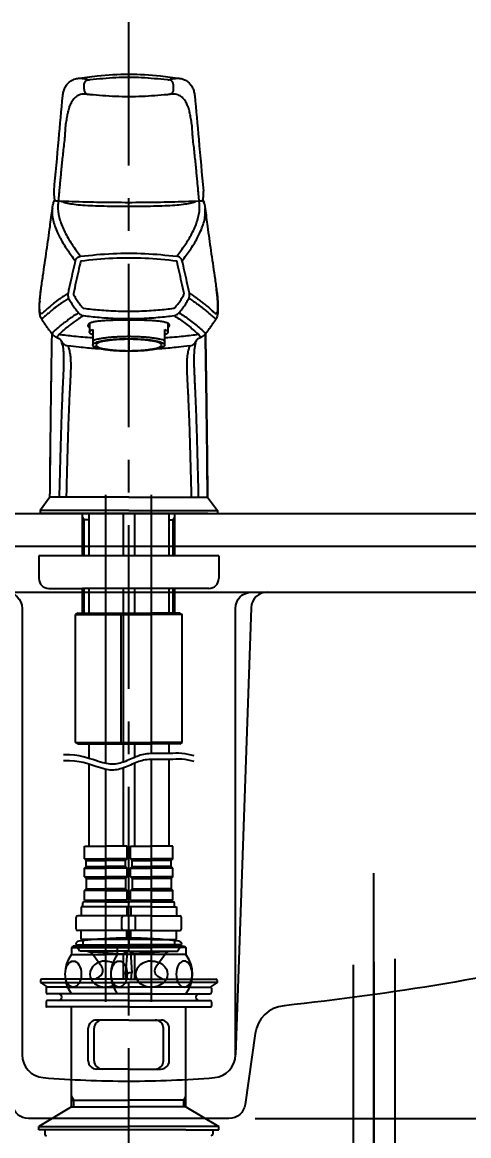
# Model space of a CAD drawing. Extents: x 0 to 3100, y 0 to 2100.
# Drawn here: x 418.7 to 555.3, y 689 to 1029.6 of the extents above; entities that cross this region are included whole.
import ezdxf

# ---------------------------------------------------------------- set-up
doc = ezdxf.new("R2010")
doc.units = 0
doc.header["$LTSCALE"] = 20
doc.header["$MEASUREMENT"] = 0
doc.linetypes.add('CENTER', pattern=[2, 1.25, -0.25, 0.25, -0.25])
doc.layers.get('0').update_dxf_attribs({"linetype": 'CONTINUOUS'})
doc.layers.get('DEFPOINTS').update_dxf_attribs({"linetype": 'CONTINUOUS'})
for name, color, linetype in [('1', 1, 'CONTINUOUS'), ('3', 3, 'CONTINUOUS'), ('5', 5, 'CONTINUOUS'), ('6', 6, 'CONTINUOUS'), ('7', 7, 'CONTINUOUS'), ('CENTER', 2, 'CENTER')]:
    doc.layers.add(name, color=color, linetype=linetype)
doc.styles.get("Standard").update_dxf_attribs({"font": 'NanumGothic.ttf'})
doc.dimstyles.get("Standard").update_dxf_attribs({"dimtxt": 2.7, "dimasz": 2, "dimexe": 2, "dimexo": 1, "dimgap": 2, "dimtad": 1, "dimdec": 0, "dimlfac": 10, "dimrnd": 1, "dimzin": 0, "dimdsep": 46, "dimtxsty": 'Standard', "dimcen": 0, "dimclrd": 7, "dimclrt": 2, "dimadec": 0, "dimazin": 0, "dimtfac": 1, "dimtdec": 0, "dimtofl": 0, "dimtmove": 0, "dimatfit": 3, "dimfxl": 1, "dimtolj": 1, "dimtzin": 0, "dimarcsym": 0})

# ---------------------------------------------------------------- blocks, each defined once
blk = doc.blocks.new('*D5')
at = {"color": 3, "lineweight": -2, "transparency": 16777216}
for p, q in [((904.05, 869.27), (946.05, 869.27)), ((936.05, 849.27), (936.05, 569.27)), ((484.06, 549.27), (946.05, 549.27))]:
    blk.add_line(p, q, dxfattribs=at)
at = {"color": 3, "transparency": 16777216}
for points in [[(932.72, 849.27), (939.38, 849.27), (936.05, 869.27)], [(932.72, 569.27), (939.38, 569.27), (936.05, 549.27)]]:
    blk.add_solid(points, dxfattribs=at)
at = {"layer": 'DEFPOINTS', "color": 0, "transparency": 16777216}
for p in [(896.05, 869.27), (476.06, 549.27), (936.05, 549.27)]:
    blk.add_point(p, dxfattribs=at)
at = {"color": 2, "transparency": 16777216, "insert": (913.55, 709.27), "char_height": 25, "attachment_point": 5, "rotation": 90}
blk.add_mtext('\\A1;320', dxfattribs=at)
blk = doc.blocks.new('*D3')
at = {"color": 3, "lineweight": -2, "transparency": 16777216}
for p, q in [((788.5, 869.27), (826.29, 869.27)), ((816.29, 849.27), (816.29, 714.27)), ((489.94, 694.27), (826.29, 694.27))]:
    blk.add_line(p, q, dxfattribs=at)
at = {"color": 3, "transparency": 16777216}
for points in [[(812.95, 849.27), (819.62, 849.27), (816.29, 869.27)], [(812.95, 714.27), (819.62, 714.27), (816.29, 694.27)]]:
    blk.add_solid(points, dxfattribs=at)
at = {"layer": 'DEFPOINTS', "color": 0, "transparency": 16777216}
for p in [(780.5, 869.27), (481.94, 694.27), (816.29, 694.27)]:
    blk.add_point(p, dxfattribs=at)
at = {"color": 2, "transparency": 16777216, "insert": (793.79, 781.77), "char_height": 25, "attachment_point": 5, "rotation": 90}
blk.add_mtext('\\A1;175', dxfattribs=at)

msp = doc.modelspace()

# ---------------------------------------------------------------- linework, layer by layer
for points in [[(202.7851, 869.26864), (451.2851, 869.26864), (699.7851, 869.26864, -0.455000274), (701.7663, 866.99506), (700.6427, 857.85827, -0.374570188), (697.6709, 855.26864), (685.4372, 855.26864, 0.369233792), (680.4979, 851.04535, -0.01671426), (675.25259, 824.50846, -0.287996822), (596.59695, 745.20556, -0.031022725), (498.79374, 728.75378, 0.344291248), (489.93573, 720.2024), (486.89083, 698.57167, -0.37382131), (481.93964, 694.26864), (471.7851, 694.26864), (451.2851, 694.26864), (430.7851, 694.26864), (420.63056, 694.26864, -0.37382131), (415.67937, 698.57167)], [(413.66387, 855.26864, -0.414213562), (418.66387, 850.26864), (418.66387, 713.73003, 0.39041003), (425.09087, 706.75352, 0.020490026), (451.2851, 705.67963, 0.020490026), (477.47932, 706.75352, 0.39041003), (483.90632, 713.73003), (483.90632, 850.26864, -0.414213562), (488.90632, 855.26864)], [(493.73281, 855.26864, 0.403908516), (488.73593, 850.44516), (483.90632, 713.73003)]]:
    msp.add_lwpolyline(points, format="xyb")
msp.add_lwpolyline([(217.13299, 855.26864), (451.2851, 855.26864), (685.4372, 855.26864)])
at = {"layer": '1'}
msp.add_line((526.2851, 609.26864), (526.2851, 769.26864), dxfattribs=at)
at = {"layer": '3'}
for p, q in [((436.2851, 745.46305), (435.05378, 747.59576)), ((435.17032, 747.39391), (451.2851, 747.39391)), ((467.39988, 747.39391), (451.2851, 747.39391)), ((466.2851, 745.46305), (467.51642, 747.59576)), ((451.2851, 745.46305), (436.2851, 745.46305)), ((438.80037, 745.27876), (449.5351, 744.57739)), ((443.01044, 740.58376), (440.29223, 744.43672)), ((451.2851, 745.46305), (449.5351, 744.57739)), ((449.5351, 744.57739), (449.5351, 736.86305)), ((450.76742, 745.20106), (450.3351, 738.79317)), ((451.2851, 745.46305), (466.2851, 745.46305)), ((451.2851, 745.46305), (453.0351, 744.57739)), ((451.80277, 745.20106), (452.2351, 738.79317)), ((463.76982, 745.27876), (453.0351, 744.57739)), ((453.0351, 744.57739), (453.0351, 736.86305)), ((459.55976, 740.58376), (462.27796, 744.43672)), ((424.2851, 736.46305), (424.2851, 735.86305)), ((424.2851, 735.86305), (426.42732, 734.36305)), ((424.2851, 735.86305), (451.2851, 735.86305)), ((433.9851, 736.86305), (424.6851, 736.86305)), ((451.2851, 736.86305), (433.9851, 736.86305)), ((440.92867, 736.86305), (442.37619, 737.69877)), ((450.5382, 736.86305), (450.3351, 738.81737)), ((450.3351, 738.81737), (451.2851, 738.81737)), ((452.2351, 738.81737), (451.2851, 738.81737)), ((451.2851, 736.86305), (468.5851, 736.86305)), ((478.2851, 735.86305), (451.2851, 735.86305)), ((452.032, 736.86305), (452.2351, 738.81737)), ((461.64152, 736.86305), (460.194, 737.69877)), ((468.5851, 736.86305), (477.8851, 736.86305)), ((478.2851, 735.86305), (476.14288, 734.36305)), ((478.2851, 736.46305), (478.2851, 735.86305)), ((425.98326, 734.16305), (425.98326, 732.86305)), ((432.2851, 734.36305), (426.18326, 734.36305)), ((451.2851, 732.36305), (426.48326, 732.36305)), ((432.2851, 734.36305), (451.2851, 734.36305)), ((470.2851, 734.36305), (451.2851, 734.36305)), ((451.2851, 732.36305), (476.08693, 732.36305)), ((470.2851, 734.36305), (476.38693, 734.36305)), ((476.58693, 734.16305), (476.58693, 732.86305)), ((425.98326, 729.86305), (425.98326, 728.56305)), ((451.2851, 730.36305), (426.48326, 730.36305)), ((451.2851, 730.36305), (476.08693, 730.36305)), ((476.58693, 729.86305), (476.58693, 728.56305)), ((451.2851, 728.36305), (426.18326, 728.36305)), ((433.7851, 697.76864), (433.7851, 728.36305)), ((451.2851, 728.36305), (476.38693, 728.36305)), ((468.7851, 697.76864), (468.7851, 728.36305)), ((451.2851, 724.36305), (441.41073, 724.36305)), ((451.2851, 724.36305), (461.15947, 724.36305)), ((438.91073, 711.86305), (438.91073, 721.86305)), ((440.6785, 711.86305), (440.6785, 721.86305)), ((461.8917, 711.86305), (461.8917, 721.86305)), ((463.65947, 711.86305), (463.65947, 721.86305)), ((451.2851, 709.36305), (441.41073, 709.36305)), ((451.2851, 709.36305), (461.15947, 709.36305)), ((434.4851, 699.86305), (433.7851, 701.07548)), ((433.7851, 699.86305), (451.2851, 699.86305)), ((434.4851, 697.76864), (434.4851, 699.86305)), ((468.7851, 699.86305), (451.2851, 699.86305)), ((468.0851, 699.86305), (468.7851, 701.07548)), ((468.0851, 697.76864), (468.0851, 699.86305)), ((433.7851, 697.76864), (423.7851, 691.76864)), ((433.7851, 697.76864), (451.2851, 697.76864)), ((468.7851, 697.76864), (451.2851, 697.76864)), ((468.7851, 697.76864), (478.7851, 691.76864)), ((423.7851, 691.76864), (451.2851, 691.76864)), ((423.7851, 690.76864), (423.7851, 691.76864)), ((478.7851, 691.76864), (451.2851, 691.76864)), ((478.7851, 690.76864), (478.7851, 691.76864)), ((433.7851, 690.76864), (423.7851, 690.76864)), ((425.59297, 690.76864), (425.59297, 689.46864)), ((468.7851, 690.76864), (433.7851, 690.76864)), ((468.7851, 690.76864), (478.7851, 690.76864)), ((476.97723, 690.76864), (476.97723, 689.46864))]:
    msp.add_line(p, q, dxfattribs=at)
for centre, radius, start, end in [((451.2851, 629.46305), 120, 90, 97.3204137), ((451.2851, 629.46305), 120, 82.6795863, 90), ((436.1351, 747.39391), 1.1, 97.3204137, 169.426199), ((466.4351, 747.39391), 1.1, 10.573801, 82.6795863), ((438.65799, 743.28379), 2, 35.2023251, 86.2618095), ((463.91221, 743.28379), 2, 93.7381905, 144.7976749), ((441.37619, 739.43082), 2, 300, 35.2023251), ((461.194, 739.43082), 2, 144.7976749, 240), ((424.6851, 736.46305), 0.4, 90, 180), ((477.8851, 736.46305), 0.4, 0, 90), ((426.18326, 734.16305), 0.2, 90, 180), ((426.48326, 732.86305), 0.5, 180, 270), ((429.7851, 731.36305), 1, 270, 90), ((472.7851, 731.36305), 1, 90, 270), ((476.08693, 732.86305), 0.5, 270, 0), ((476.38693, 734.16305), 0.2, 0, 90), ((426.48326, 729.86305), 0.5, 90, 180), ((476.08693, 729.86305), 0.5, 0, 90), ((426.18326, 728.56305), 0.2, 180, 270), ((476.38693, 728.56305), 0.2, 270, 0), ((441.41073, 721.86305), 2.5, 90, 180), ((443.1785, 721.86305), 2.5, 90, 180), ((459.3917, 721.86305), 2.5, 0, 90), ((461.15947, 721.86305), 2.5, 0, 90), ((441.41073, 711.86305), 2.5, 180, 270), ((443.1785, 711.86305), 2.5, 180, 270), ((459.3917, 711.86305), 2.5, 270, 0), ((461.15947, 711.86305), 2.5, 270, 0), ((426.09297, 689.46864), 0.5, 180, 270), ((476.47723, 689.46864), 0.5, 270, 0)]:
    msp.add_arc(centre, radius, start, end, dxfattribs=at)
at = {"layer": '5'}
for p, q in [((122.0723, 879.26864), (780.4979, 879.26864)), ((122.0723, 869.26864), (780.4979, 869.26864))]:
    msp.add_line(p, q, dxfattribs=at)
at = {"layer": '6'}
for p, q in [((532.6351, 743.03874), (532.6351, 645.26864)), ((519.9351, 741.25868), (519.9351, 645.26864)), ((526.2851, 742.12276), (526.2851, 574.61011))]:
    msp.add_line(p, q, dxfattribs=at)
at = {"layer": '7'}
for p, q in [((438.47426, 1007.53496), (438.47198, 1007.53521)), ((438.893, 1007.47615), (438.89405, 1007.47598)), ((463.67708, 1007.47614), (463.67615, 1007.47599)), ((464.09824, 1007.53523), (464.09605, 1007.53499)), ((471.44923, 1007.1436), (471.45122, 1007.12581)), ((428.2347, 974.26595), (428.23683, 974.27367)), ((474.33549, 974.26597), (474.33349, 974.27325)), ((427.91707, 972.62616), (427.91694, 972.62509)), ((474.65326, 972.62509), (474.65313, 972.62617)), ((424.46719, 947.98812), (424.46781, 947.99244)), ((478.10253, 947.99148), (478.10239, 947.99244)), ((424.05692, 944.08925), (424.05686, 944.0883)), ((424.08145, 944.3049), (424.05692, 944.08925)), ((478.5133, 944.08894), (478.48877, 944.30462)), ((478.51335, 944.08804), (478.5133, 944.08894)), ((451.2851, 938.92615), (451.2851, 941.19622)), ((424.65927, 938.79374), (424.6591, 938.79399)), ((439.2851, 937.45196), (439.2851, 934.79028)), ((451.2851, 938.92615), (451.2851, 928.94092)), ((463.2851, 937.45124), (463.2851, 934.79028)), ((477.91094, 938.79377), (477.91113, 938.79405)), ((427.99758, 934.11142), (427.99828, 934.11059)), ((440.2851, 935.62306), (440.2851, 930.85105)), ((462.2851, 930.85105), (462.2851, 935.62306)), ((474.57261, 934.11142), (474.57197, 934.11067)), ((430.63133, 932.14831), (430.63511, 932.13852)), ((430.65266, 932.09225), (430.65553, 932.08459)), ((431.01206, 930.87851), (431.02306, 930.82728)), ((471.55815, 930.87849), (471.54792, 930.83093)), ((471.91467, 932.08458), (471.91748, 932.09209)), ((471.93527, 932.13899), (471.93888, 932.14835)), ((427.18651, 884.26864), (424.18671, 880.26864)), ((451.28302, 884.26864), (427.18651, 884.26864)), ((444.2851, 802.83333), (444.2851, 884.98195)), ((451.28302, 884.26864), (475.37953, 884.26864)), ((458.2851, 805.8716), (458.2851, 884.98195)), ((475.37953, 884.26864), (478.37932, 880.26864)), ((451.28302, 879.26864), (424.18648, 879.26864)), ((451.28302, 880.26864), (424.18671, 880.26864)), ((424.18671, 880.26864), (424.18671, 879.26864)), ((475.42619, 879.26864), (427.14401, 879.26864)), ((437.1851, 866.39926), (437.1851, 879.2679)), ((439.0351, 879.2679), (439.0351, 866.39926)), ((449.5351, 879.2679), (449.5351, 866.39926)), ((451.28302, 880.26864), (478.37932, 880.26864)), ((451.28302, 879.26864), (478.37956, 879.26864)), ((453.0351, 879.2679), (453.0351, 866.39926)), ((463.5351, 879.2679), (463.5351, 866.39926)), ((465.3851, 866.39926), (465.3851, 879.2679)), ((478.37932, 880.26864), (478.37932, 879.26864)), ((437.6851, 877.33044), (437.1851, 878.19647)), ((439.0351, 877.33044), (437.1851, 877.33044)), ((437.6851, 866.39926), (437.6851, 877.33044)), ((463.5351, 877.33044), (465.3851, 877.33044)), ((464.8851, 877.33044), (465.3851, 878.19647)), ((464.8851, 866.39926), (464.8851, 877.33044)), ((423.81027, 866.39926), (423.81027, 859.39926)), ((437.1851, 866.39926), (423.81028, 866.39926)), ((478.81025, 866.39926), (437.1851, 866.39926)), ((478.81027, 866.39926), (478.81027, 859.39926)), ((426.81041, 856.39926), (437.1851, 856.39926)), ((475.81017, 856.39926), (437.1851, 856.39926)), ((437.1851, 848.85255), (437.1851, 856.39926)), ((437.6851, 848.85255), (437.6851, 856.39926)), ((439.0351, 856.39926), (439.0351, 848.85255)), ((449.5351, 856.39926), (449.5351, 803.22462)), ((453.0351, 856.39926), (453.0351, 848.85255)), ((463.5351, 856.39926), (463.5351, 848.85255)), ((464.8851, 848.85255), (464.8851, 856.39926)), ((465.3851, 848.85255), (465.3851, 856.39926)), ((435.68926, 848.85255), (434.99311, 848.45062)), ((434.99311, 848.45062), (448.98894, 848.45062)), ((434.99311, 809.25447), (434.99311, 848.45062)), ((435.68926, 848.85255), (449.5351, 848.85255)), ((449.6851, 848.85255), (448.98894, 848.45062)), ((448.98894, 848.45062), (458.2851, 848.45062)), ((448.98894, 809.25447), (448.98894, 848.45062)), ((449.6851, 848.85255), (458.2851, 848.85255)), ((466.8851, 848.85255), (458.2851, 848.85255)), ((467.58125, 848.45062), (458.2851, 848.45062)), ((466.8851, 848.85255), (467.58125, 848.45062)), ((467.58125, 809.25447), (467.58125, 848.45062)), ((434.99311, 809.25447), (448.98894, 809.25447)), ((435.68926, 808.85255), (434.99311, 809.25447)), ((435.68926, 808.85255), (449.5351, 808.85255)), ((439.0351, 808.85255), (439.0351, 804.42231)), ((448.98894, 809.25447), (458.2851, 809.25447)), ((449.6851, 808.85255), (448.98894, 809.25447)), ((449.6851, 808.85255), (458.2851, 808.85255)), ((453.0351, 808.85255), (453.0351, 804.68296)), ((467.58125, 809.25447), (458.2851, 809.25447)), ((466.8851, 808.85255), (458.2851, 808.85255)), ((463.5351, 808.85255), (463.5351, 805.86791)), ((466.8851, 808.85255), (467.58125, 809.25447)), ((458.2851, 729.93714), (458.2851, 804.07759)), ((463.5351, 804.0739), (463.5351, 777.50246)), ((439.0351, 802.6283), (439.0351, 777.50246)), ((444.2851, 729.93714), (444.2851, 801.03932)), ((449.5351, 801.43061), (449.5351, 777.50246)), ((453.0351, 802.88896), (453.0351, 777.50246)), ((437.7851, 773.67404), (437.7851, 777.50246)), ((437.7851, 777.50246), (444.2851, 777.50246)), ((450.7851, 777.50246), (444.2851, 777.50246)), ((450.7851, 773.67404), (450.7851, 777.50246)), ((451.7851, 773.67404), (451.7851, 777.50246)), ((451.7851, 777.50246), (458.2851, 777.50246)), ((464.7851, 777.50246), (458.2851, 777.50246)), ((464.7851, 773.67404), (464.7851, 777.50246)), ((437.7851, 773.67404), (438.2851, 773.17404)), ((437.7851, 773.67404), (444.2851, 773.67404)), ((438.2851, 771.33089), (438.2851, 773.17404)), ((438.2851, 773.17404), (444.2851, 773.17404)), ((450.7851, 773.67404), (444.2851, 773.67404)), ((450.2851, 773.17404), (444.2851, 773.17404)), ((450.7851, 773.67404), (450.2851, 773.17404)), ((450.2851, 771.33089), (450.2851, 773.17404)), ((451.7851, 773.67404), (458.2851, 773.67404)), ((451.7851, 773.67404), (452.2851, 773.17404)), ((452.2851, 773.17404), (458.2851, 773.17404)), ((452.2851, 771.33089), (452.2851, 773.17404)), ((464.7851, 773.67404), (458.2851, 773.67404)), ((464.2851, 773.17404), (458.2851, 773.17404)), ((464.7851, 773.67404), (464.2851, 773.17404)), ((464.2851, 771.33089), (464.2851, 773.17404)), ((437.7851, 770.83089), (438.2851, 771.33089)), ((437.7851, 768.17404), (437.7851, 770.83089)), ((437.7851, 770.83089), (444.2851, 770.83089)), ((438.2851, 771.33089), (444.2851, 771.33089)), ((450.2851, 771.33089), (444.2851, 771.33089)), ((450.7851, 770.83089), (444.2851, 770.83089)), ((450.7851, 770.83089), (450.2851, 771.33089)), ((450.7851, 768.17404), (450.7851, 770.83089)), ((451.7851, 770.83089), (452.2851, 771.33089)), ((451.7851, 768.17404), (451.7851, 770.83089)), ((451.7851, 770.83089), (458.2851, 770.83089)), ((452.2851, 771.33089), (458.2851, 771.33089)), ((464.2851, 771.33089), (458.2851, 771.33089)), ((464.7851, 770.83089), (458.2851, 770.83089)), ((464.7851, 770.83089), (464.2851, 771.33089)), ((464.7851, 768.17404), (464.7851, 770.83089)), ((437.7851, 768.17404), (438.2851, 767.67404)), ((437.7851, 768.17404), (444.2851, 768.17404)), ((438.2851, 767.67404), (438.2851, 764.50246)), ((438.2851, 767.67404), (444.2851, 767.67404)), ((450.7851, 768.17404), (444.2851, 768.17404)), ((450.2851, 767.67404), (444.2851, 767.67404)), ((450.7851, 768.17404), (450.2851, 767.67404)), ((450.2851, 767.67404), (450.2851, 764.50246)), ((451.7851, 768.17404), (458.2851, 768.17404)), ((451.7851, 768.17404), (452.2851, 767.67404)), ((452.2851, 767.67404), (452.2851, 764.50246)), ((452.2851, 767.67404), (458.2851, 767.67404)), ((464.7851, 768.17404), (458.2851, 768.17404)), ((464.2851, 767.67404), (458.2851, 767.67404)), ((464.7851, 768.17404), (464.2851, 767.67404)), ((464.2851, 767.67404), (464.2851, 764.50246)), ((438.2851, 764.50246), (437.7851, 764.00246)), ((437.7851, 761.00246), (437.7851, 764.00246)), ((444.2851, 764.00246), (437.7851, 764.00246)), ((438.2851, 764.50246), (444.2851, 764.50246)), ((450.2851, 764.50246), (444.2851, 764.50246)), ((444.2851, 764.00246), (450.7851, 764.00246)), ((450.2851, 764.50246), (450.7851, 764.00246)), ((450.7851, 761.00246), (450.7851, 764.00246)), ((452.2851, 764.50246), (451.7851, 764.00246)), ((451.7851, 761.00246), (451.7851, 764.00246)), ((458.2851, 764.00246), (451.7851, 764.00246)), ((452.2851, 764.50246), (458.2851, 764.50246)), ((464.2851, 764.50246), (458.2851, 764.50246)), ((458.2851, 764.00246), (464.7851, 764.00246)), ((464.2851, 764.50246), (464.7851, 764.00246)), ((464.7851, 761.00246), (464.7851, 764.00246)), ((437.2851, 759.00246), (437.2851, 760.20246)), ((440.0351, 760.50246), (437.5851, 760.50246)), ((437.7851, 761.00246), (444.2851, 761.00246)), ((444.2851, 760.50246), (438.2851, 760.50246)), ((440.0351, 760.50246), (440.0351, 761.00246)), ((450.7851, 761.00246), (444.2851, 761.00246)), ((444.2851, 760.50246), (450.2851, 760.50246)), ((448.5351, 760.50246), (448.5351, 761.00246)), ((448.5351, 760.50246), (450.9851, 760.50246)), ((451.2851, 759.00246), (451.2851, 760.20246)), ((454.0351, 760.50246), (451.5851, 760.50246)), ((451.7851, 761.00246), (458.2851, 761.00246)), ((458.2851, 760.50246), (452.2851, 760.50246)), ((454.0351, 760.50246), (454.0351, 761.00246)), ((464.7851, 761.00246), (458.2851, 761.00246)), ((458.2851, 760.50246), (464.2851, 760.50246)), ((462.5351, 760.50246), (462.5351, 761.00246)), ((462.5351, 760.50246), (464.9851, 760.50246)), ((465.2851, 759.00246), (465.2851, 760.20246)), ((458.2851, 756.25246), (435.6851, 756.25246)), ((458.2851, 759.00246), (436.6851, 759.00246)), ((436.6851, 759.00246), (436.6851, 756.25246)), ((450.6851, 759.00246), (450.6851, 756.25246)), ((451.8851, 759.00246), (451.8851, 756.25246)), ((458.2851, 759.00246), (465.8851, 759.00246)), ((458.2851, 756.25246), (466.8851, 756.25246)), ((465.8851, 759.00246), (465.8851, 756.25246)), ((435.1851, 752.25246), (435.1851, 755.75246)), ((449.1851, 752.25246), (449.1851, 755.75246)), ((453.3851, 752.25246), (453.3851, 755.75246)), ((467.3851, 752.25246), (467.3851, 755.75246)), ((458.2851, 751.75246), (435.6851, 751.75246)), ((436.6851, 749.00246), (436.6851, 751.75246)), ((450.6851, 749.00246), (450.6851, 751.75246)), ((451.8851, 749.00246), (451.8851, 751.75246)), ((458.2851, 751.75246), (466.8851, 751.75246)), ((465.8851, 749.00246), (465.8851, 751.75246)), ((434.2851, 747.00246), (433.7851, 746.50246)), ((433.7851, 746.50246), (444.2851, 746.50246)), ((433.7851, 746.50246), (433.7851, 744.40246)), ((458.2851, 747.00246), (434.2851, 747.00246)), ((458.2851, 749.00246), (436.6851, 749.00246)), ((437.2851, 749.00246), (437.2851, 747.50246)), ((444.2851, 746.50246), (458.2851, 746.50246)), ((448.2851, 747.00246), (447.7851, 746.50246)), ((447.7851, 746.50246), (447.7851, 744.40246)), ((451.2851, 749.00246), (451.2851, 747.50246)), ((451.2851, 749.00246), (451.2851, 747.50246)), ((458.2851, 749.00246), (465.8851, 749.00246)), ((458.2851, 747.00246), (468.2851, 747.00246)), ((458.2851, 747.00246), (463.7351, 747.00246)), ((468.7851, 746.50246), (458.2851, 746.50246)), ((465.2851, 749.00246), (465.2851, 747.50246)), ((468.2851, 747.00246), (468.7851, 746.50246)), ((468.7851, 746.50246), (468.7851, 744.40246)), ((433.7851, 744.40246), (444.2851, 744.40246)), ((458.2851, 744.40246), (444.2851, 744.40246)), ((468.7851, 744.40246), (458.2851, 744.40246)), ((458.2851, 732.40246), (433.7851, 732.40246)), ((458.2851, 732.40246), (468.7851, 732.40246))]:
    msp.add_line(p, q, dxfattribs=at)
for points in [[(471.30302, 805.19151), (468.49271, 805.81905), (467.46849, 805.94178), (466.53022, 805.97031), (465.64248, 805.94352), (464.76985, 805.90029), (463.88464, 805.87216), (462.99022, 805.86127), (462.09767, 805.86241), (461.21808, 805.87036), (460.36256, 805.87991), (459.54219, 805.88586), (458.76807, 805.88299), (458.05129, 805.86608), (457.39933, 805.83076), (456.80511, 805.77594), (456.25795, 805.70133), (455.74714, 805.60669), (455.262, 805.49173), (454.79183, 805.3562), (454.32594, 805.19982), (453.85363, 805.02233), (453.36648, 804.8244), (452.86517, 804.61044), (452.35262, 804.38578), (451.83179, 804.15578), (451.30561, 803.92578), (450.77702, 803.70112), (450.24897, 803.48716), (449.7244, 803.28923), (449.20544, 803.1121), (448.69102, 802.95821), (448.17928, 802.82945), (447.66834, 802.72768), (447.15633, 802.65477), (446.64138, 802.61259), (446.12162, 802.60301), (445.59517, 802.62791), (445.05906, 802.68859), (444.50583, 802.78415), (443.92694, 802.91312), (443.31383, 803.07401), (442.65794, 803.26538), (441.95073, 803.48573), (441.18363, 803.73362), (440.34809, 804.00755), (439.43457, 804.30301), (438.42962, 804.60313), (437.31881, 804.88803), (436.08768, 805.13778), (434.72182, 805.33248), (433.20678, 805.45223), (431.3065, 805.48039)], [(471.30302, 803.39751), (468.49271, 804.02505), (467.46849, 804.14777), (466.53022, 804.1763), (465.64248, 804.14951), (464.76985, 804.10629), (463.88464, 804.07816), (462.99022, 804.06727), (462.09767, 804.0684), (461.21808, 804.07635), (460.36256, 804.08591), (459.54219, 804.09185), (458.76807, 804.08898), (458.05129, 804.07208), (457.39933, 804.03676), (456.80511, 803.98193), (456.25795, 803.90733), (455.74714, 803.81268), (455.262, 803.69773), (454.79183, 803.56219), (454.32594, 803.40582), (453.85363, 803.22833), (453.36648, 803.0304), (452.86517, 802.81643), (452.35262, 802.59178), (451.83179, 802.36178), (451.30561, 802.13178), (450.77702, 801.90712), (450.24897, 801.69315), (449.7244, 801.49522), (449.20544, 801.31809), (448.69102, 801.16421), (448.17928, 801.03545), (447.66834, 800.93367), (447.15633, 800.86076), (446.64138, 800.81858), (446.12162, 800.80901), (445.59517, 800.83391), (445.05906, 800.89459), (444.50583, 800.99015), (443.92694, 801.11911), (443.31383, 801.28001), (442.65794, 801.47137), (441.95073, 801.69173), (441.18363, 801.93961), (440.34809, 802.21355), (439.43457, 802.509), (438.42962, 802.80913), (437.31881, 803.09402), (436.08768, 803.34378), (434.72182, 803.53848), (433.20678, 803.65822), (431.30845, 803.68635)]]:
    msp.add_lwpolyline(points, dxfattribs=at)
for centre, radius, start, end in [((426.81027, 859.39926), 3, 180, 270), ((475.81027, 859.39926), 3, 270, 0), ((437.5851, 760.20246), 0.3, 90, 180), ((450.9851, 760.20246), 0.3, 0, 90), ((451.5851, 760.20246), 0.3, 90, 180), ((464.9851, 760.20246), 0.3, 0, 90), ((435.6851, 755.75246), 0.5, 90, 180), ((449.6851, 755.75246), 0.5, 90, 180), ((452.8851, 755.75246), 0.5, 0, 90), ((466.8851, 755.75246), 0.5, 0, 90), ((435.6851, 752.25246), 0.5, 180, 270), ((449.6851, 752.25246), 0.5, 180, 270), ((452.8851, 752.25246), 0.5, 270, 0), ((466.8851, 752.25246), 0.5, 270, 0), ((436.7851, 747.50246), 0.5, 270, 360), ((450.7851, 747.50246), 0.5, 270, 360), ((451.7851, 747.50246), 0.5, 180, 270), ((465.7851, 747.50246), 0.5, 180, 270), ((441.7851, 738.40246), 10, 143.1301024, 216.8698976), ((455.7851, 738.40246), 10, 143.1301024, 216.8698976), ((460.7851, 738.40246), 10, 323.1301024, 36.8698976)]:
    msp.add_arc(centre, radius, start, end, dxfattribs=at)
for centre in [(434.32581, 738.40246), (448.32581, 738.40246)]:
    msp.add_ellipse(centre, major_axis=(0, 4), ratio=0.612372458, dxfattribs=at)
for centre in [(444.2851, 738.40246), (458.2851, 738.40246)]:
    msp.add_ellipse(centre, major_axis=(4.89898, 0), ratio=0.816496611, start_param=1.570796211, end_param=4.712388714, dxfattribs=at)
at = {"layer": '7', "extrusion": (0, 0, -1)}
for centre, start_param, end_param in [((444.2851, 738.40246), 1.570796211, 2.028727634), ((458.2851, 738.40246), 1.570796211, 4.712388714), ((444.2851, 738.40246), 4.254457401, 4.712388714)]:
    msp.add_ellipse(centre, major_axis=(-4.89898, 0), ratio=0.816496611, start_param=start_param, end_param=end_param, dxfattribs=at)
msp.add_ellipse((468.24439, 738.40246), major_axis=(0, 4), ratio=0.612372458, dxfattribs=at)
at = {"layer": '7'}
for points in [[(431.15215, 1007.38574), (431.26749, 1008.01099), (431.4238, 1008.59755), (431.62394, 1009.1599), (431.87643, 1009.70762), (432.19325, 1010.24302), (432.58785, 1010.76028), (433.06356, 1011.23773), (433.62196, 1011.65707), (434.26202, 1012.00185), (434.97736, 1012.25728), (435.55614, 1012.38402)], [(435.55616, 1012.38403), (441.63422, 1013.18983), (451.29573, 1013.67466), (460.95709, 1013.1877), (467.01404, 1012.38403)], [(435.55616, 1012.38403), (435.83628, 1012.42148), (436.43439, 1012.44898), (437.13648, 1012.40475), (437.96937, 1012.26704), (438.97779, 1012.00395)], [(437.6938, 1010.66489), (437.82595, 1011.14613), (438.1069, 1011.55799), (438.50556, 1011.85488), (438.97779, 1012.00395)], [(438.97779, 1012.00395), (439.01025, 1012), (439.06797, 1012.0001), (439.14735, 1012.00424), (439.24246, 1012.01199), (439.34585, 1012.02252), (439.45086, 1012.03492)], [(439.45086, 1012.03491), (447.3513, 1012.69431), (455.21888, 1012.69431), (463.11934, 1012.03491)], [(463.11934, 1012.03492), (463.22435, 1012.02252), (463.32774, 1012.01199), (463.42285, 1012.00424), (463.50223, 1012.0001), (463.55995, 1012), (463.59241, 1012.00395)], [(463.59241, 1012.00395), (464.60382, 1012.26767), (465.43594, 1012.40501), (466.13545, 1012.44897), (466.73062, 1012.42182), (467.01404, 1012.38403)], [(464.8764, 1010.66489), (464.74425, 1011.14613), (464.4633, 1011.558), (464.06464, 1011.85489), (463.59241, 1012.00395)], [(467.01405, 1012.38402), (467.5929, 1012.25726), (468.30826, 1012.00182), (468.94832, 1011.65701), (469.50672, 1011.23766), (469.98243, 1010.76019), (470.37699, 1010.24296), (470.69376, 1009.70763), (470.94622, 1009.16), (471.14635, 1008.59772), (471.30266, 1008.01121), (471.41801, 1007.38597)], [(437.66455, 1009.09583), (437.69149, 1008.631), (437.85826, 1008.19746), (438.14876, 1007.83705), (438.53497, 1007.58454), (438.67876, 1007.52898)], [(437.66455, 1009.09583), (437.67919, 1009.87529), (437.6938, 1010.66489)], [(464.90564, 1009.09585), (464.8787, 1008.63101), (464.71194, 1008.19748), (464.42143, 1007.83707), (464.03522, 1007.58455), (463.89142, 1007.52899)], [(464.8764, 1010.66489), (464.89101, 1009.87521), (464.90565, 1009.09585)], [(428.43386, 977.91666), (429.90096, 993.73919), (431.11892, 1007.12584)], [(431.11892, 1007.12584), (431.12093, 1007.1436)], [(431.11898, 1007.12582), (431.12097, 1007.1436)], [(431.11906, 1007.12582), (431.12387, 1007.16834)], [(431.12097, 1007.1436), (431.12352, 1007.16576)], [(431.12352, 1007.16576), (431.12398, 1007.16976)], [(431.12387, 1007.16834), (431.15215, 1007.38574)], [(431.12398, 1007.16976), (431.12758, 1007.1998), (431.14176, 1007.30809), (431.14483, 1007.32982)], [(431.14483, 1007.32982), (431.15912, 1007.42474)], [(438.47199, 1007.53531), (437.88253, 1007.57859), (436.96772, 1007.53478), (436.19928, 1007.3502), (435.54651, 1007.04478), (434.98462, 1006.63651), (434.49519, 1006.14071), (434.06819, 1005.57574), (433.69661, 1004.96261), (433.37458, 1004.32382)], [(438.89405, 1007.47598), (438.47358, 1007.53503)], [(438.67876, 1007.52898), (438.89301, 1007.47618)], [(439.44779, 1007.40989), (439.37335, 1007.41781), (439.24152, 1007.43228), (439.13404, 1007.44454), (439.0508, 1007.45446), (438.9875, 1007.46241), (438.93507, 1007.46958), (438.893, 1007.47615)], [(463.1224, 1007.40992), (455.33496, 1006.85973), (447.25569, 1006.85897), (439.44779, 1007.4099)], [(463.67708, 1007.47615), (463.66128, 1007.47357), (463.61134, 1007.46625), (463.5604, 1007.45957), (463.49677, 1007.45173), (463.4151, 1007.44212), (463.31286, 1007.43053), (463.19046, 1007.41715), (463.1224, 1007.40992)], [(464.09672, 1007.53506), (463.67615, 1007.47599)], [(463.89142, 1007.52899), (463.67708, 1007.47617)], [(469.19562, 1004.32383), (468.87358, 1004.96262), (468.502, 1005.57575), (468.07501, 1006.14072), (467.58557, 1006.63652), (467.02368, 1007.04479), (466.37091, 1007.35021), (465.60246, 1007.53479), (464.68766, 1007.57861), (464.09823, 1007.53533)], [(471.40895, 1007.43812), (471.42528, 1007.3304)], [(471.41801, 1007.38597), (471.44916, 1007.14359)], [(471.42528, 1007.3304), (471.42668, 1007.32055), (471.44119, 1007.21137), (471.44616, 1007.17023)], [(471.44616, 1007.17023), (471.44758, 1007.15802)], [(471.44758, 1007.15802), (471.44923, 1007.1436)], [(471.44916, 1007.14359), (471.45114, 1007.12582)], [(471.44927, 1007.1436), (471.45128, 1007.12583)], [(471.45128, 1007.12583), (472.66924, 993.73919), (474.13634, 977.91666)], [(433.37474, 1004.32488), (433.21518, 1003.99236), (433.02926, 1003.47182), (432.81384, 1002.70741), (432.56685, 1001.63441), (432.28791, 1000.18166), (431.98427, 998.31028), (431.67637, 994.08532), (431.38923, 991.67125)], [(471.18095, 991.67139), (470.89378, 994.08571), (470.58595, 998.31014), (470.28237, 1000.18123), (470.00343, 1001.63401), (469.75641, 1002.70719), (469.54095, 1003.47177), (469.35501, 1003.99238), (469.19545, 1004.32488)], [(431.38927, 991.67131), (431.14494, 989.4267), (430.91835, 987.2709), (430.70841, 985.20845), (430.51417, 983.24199), (430.33475, 981.37347), (430.16937, 979.60472), (430.01729, 977.93736), (429.87788, 976.37267), (429.75051, 974.91172)], [(472.81969, 974.91172), (472.69173, 976.3794), (472.55185, 977.94911), (472.39944, 979.61979), (472.23386, 981.39016), (472.05441, 983.25862), (471.8603, 985.22335), (471.65065, 987.28244), (471.42456, 989.43325), (471.18091, 991.67145)], [(428.43386, 977.91666), (428.41819, 977.69218), (428.40723, 977.41383), (428.4046, 977.13874), (428.40931, 976.86584), (428.42078, 976.59315), (428.4388, 976.31759), (428.46351, 976.03661), (428.49507, 975.74961), (428.5336, 975.45683), (428.57923, 975.15863)], [(473.99097, 975.15863), (474.03778, 975.46515), (474.07702, 975.76534), (474.10875, 976.05763), (474.13314, 976.34061), (474.15058, 976.6151), (474.16147, 976.8859), (474.16566, 977.15787), (474.16253, 977.43167), (474.15119, 977.70657), (474.13634, 977.91666)], [(427.9168, 972.62386), (427.92199, 972.66723), (428.23471, 974.26595)], [(428.237, 974.27362), (428.33963, 974.55684), (428.44656, 974.7598)], [(428.23705, 974.27361), (428.27964, 974.41797), (428.45695, 974.84487)], [(428.44656, 974.7598), (428.68168, 975.07282)], [(428.45695, 974.84487), (428.61408, 975.11157)], [(428.57923, 975.15863), (428.67345, 975.07498), (428.91993, 975.00074), (429.29447, 974.94404), (429.75051, 974.91172)], [(429.73837, 974.71745), (429.61469, 972.53226), (430.24327, 969.07291)], [(429.77171, 974.90669), (429.73837, 974.71745)], [(429.75051, 974.91172), (438.29174, 974.64116), (446.94932, 974.50352), (455.62446, 974.50355), (464.28079, 974.64122), (472.81969, 974.91172)], [(430.6385, 974.86118), (430.98251, 974.71272), (432.44516, 974.26764), (434.53817, 973.91559), (437.17447, 973.65713), (440.28586, 973.47957), (443.74634, 973.36927), (447.46005, 973.3104), (451.2851, 973.29219)], [(451.2851, 973.29219), (455.1159, 973.31045), (458.83344, 973.36949), (462.28884, 973.47976), (465.3908, 973.65676), (468.01956, 973.914), (470.11174, 974.26467), (471.57954, 974.70921), (471.93267, 974.8611)], [(472.32685, 969.07267), (472.9556, 972.53429), (472.8317, 974.71825)], [(472.8317, 974.71825), (472.79849, 974.90669)], [(472.81969, 974.91172), (473.27572, 974.94404), (473.65026, 975.00074), (473.89675, 975.07498), (473.99097, 975.15863)], [(474.12363, 974.7598), (473.88851, 975.07282)], [(473.96114, 975.10396), (474.12305, 974.82578)], [(474.12305, 974.82578), (474.29519, 974.40346), (474.33323, 974.27318)], [(474.33331, 974.2732), (474.23057, 974.55684), (474.12363, 974.7598)], [(474.33549, 974.26597), (474.6488, 972.66235), (474.6534, 972.62385)], [(424.4678, 947.99245), (425.03797, 951.95713), (426.17773, 959.75366), (427.21118, 967.0768), (427.91712, 972.62511)], [(427.91905, 972.62484), (427.8797, 970.89654), (428.69509, 967.16741), (429.50701, 965.17765)], [(473.06319, 965.17764), (473.87606, 967.17013), (474.69063, 970.89849), (474.65115, 972.62484)], [(474.65308, 972.62511), (475.35901, 967.07683), (476.39246, 959.75373), (477.53221, 951.95724), (478.1024, 947.99244)], [(430.24327, 969.07291), (430.36811, 968.67819), (431.99231, 964.92349), (434.12462, 961.37495), (436.53168, 958.01046)], [(466.03852, 958.01046), (468.44607, 961.37568), (470.57895, 964.92549), (472.203, 968.68097), (472.32685, 969.07267)], [(429.50701, 965.17765), (429.5126, 965.16556)], [(429.5126, 965.16556), (430.3633, 963.47946), (432.5188, 959.96801), (434.93201, 956.63038)], [(467.63818, 956.63038), (470.05188, 959.96873), (472.20798, 963.48143), (473.05715, 965.16457)], [(473.05715, 965.16457), (473.06319, 965.17764)], [(434.93185, 956.6299), (435.17277, 957.12319), (435.53959, 957.53812), (436.00509, 957.84205), (436.53167, 958.01045)], [(436.53171, 958.01026), (446.3771, 958.83257), (456.19587, 958.83246), (466.03849, 958.01025)], [(436.6006, 956.62015), (446.40069, 957.4348), (456.17227, 957.43469), (465.9696, 956.62015)], [(467.63835, 956.6299), (467.39743, 957.12319), (467.0306, 957.53812), (466.5651, 957.84205), (466.03853, 958.01045)], [(434.93183, 956.6299), (434.21184, 953.46381), (433.47293, 950.14717), (432.71878, 946.67476)], [(436.60054, 956.62038), (435.87729, 953.42886), (435.13528, 950.08515), (434.37832, 946.58471)], [(468.19188, 946.58471), (467.43487, 950.08539), (466.69285, 953.42913), (465.96966, 956.62038)], [(469.85142, 946.67476), (469.09721, 950.14741), (468.3583, 953.46408), (467.63837, 956.6299)], [(424.07112, 944.30563), (424.25021, 946.27482), (424.46719, 947.98819)], [(424.08145, 944.3049), (424.13399, 945.0358), (424.20853, 945.85663), (424.3084, 946.76962), (424.43876, 947.78487), (424.46719, 947.98812)], [(478.48877, 944.30462), (478.43614, 945.03662), (478.36146, 945.8587), (478.26141, 946.77291), (478.13077, 947.78969), (478.10253, 947.99148)], [(478.10254, 947.99156), (478.33081, 946.1765), (478.49909, 944.30534)], [(424.6591, 938.79396), (424.34162, 939.42197), (424.15782, 940.05747), (424.06241, 940.65948), (424.01252, 941.28062), (423.99257, 941.94265), (423.9962, 942.65536), (424.02078, 943.41819), (424.04879, 943.9565)], [(425.09776, 940.75703), (424.90399, 940.59992), (424.70931, 940.47419), (424.52077, 940.4197), (424.34778, 940.48863), (424.20104, 940.7443), (424.09254, 941.24344), (424.03319, 942.02044), (424.02867, 943.05245), (424.05702, 943.86403)], [(424.04879, 943.9565), (424.05693, 944.08925)], [(424.05684, 944.0883), (424.07112, 944.30563)], [(424.05702, 943.86403), (424.08145, 944.3049)], [(432.71877, 946.67476), (431.53969, 945.89456), (430.50357, 945.17541), (429.59493, 944.5152), (428.79894, 943.91077), (428.10031, 943.35712), (427.48567, 942.85111), (426.94343, 942.3906), (426.46524, 941.97392), (426.04598, 941.60076), (425.68115, 941.27224), (425.36656, 940.991), (425.09776, 940.75703)], [(432.91009, 945.11873), (431.73336, 944.35761), (430.69913, 943.6553), (429.79207, 943.00998), (428.99739, 942.41889), (428.29976, 941.8773), (427.68569, 941.38181), (427.14368, 940.93062), (426.66544, 940.52239), (426.24586, 940.15696), (425.88032, 939.83485), (425.56457, 939.55901), (425.29416, 939.32995)], [(432.71877, 946.67476), (432.67557, 946.35867), (432.67393, 946.04015), (432.71324, 945.72413), (432.79246, 945.41545), (432.91009, 945.11873)], [(432.91009, 945.11873), (433.27067, 944.45572), (433.65359, 943.80268), (434.06027, 943.16038), (434.49212, 942.52989), (434.95028, 941.9127), (435.4359, 941.31027), (435.95019, 940.72427)], [(434.37832, 946.58471), (434.36926, 946.52036), (434.3693, 946.45593), (434.37831, 946.39243), (434.39604, 946.33083), (434.42218, 946.27204)], [(434.42218, 946.27204), (434.7602, 945.65654), (435.11734, 945.05374), (435.49461, 944.46436), (435.89308, 943.88932), (436.31373, 943.32959), (436.75726, 942.78653), (437.22435, 942.26169)], [(465.34584, 942.26169), (465.8133, 942.78696), (466.25705, 943.33035), (466.67779, 943.89026), (467.07623, 944.46532), (467.45337, 945.05456), (467.81028, 945.65705), (468.14802, 946.27204)], [(466.62, 940.72426), (467.1347, 941.31075), (467.62056, 941.91353), (468.07881, 942.53091), (468.51062, 943.16143), (468.91716, 943.80357), (469.29984, 944.45627), (469.66011, 945.11873)], [(468.14802, 946.27204), (468.17414, 946.33078), (468.19187, 946.39236), (468.20089, 946.45586), (468.20094, 946.52031), (468.19188, 946.58471)], [(469.6601, 945.11872), (470.84511, 944.35213), (471.88476, 943.64578), (472.79483, 942.99781), (473.59055, 942.4054), (474.28774, 941.86358), (474.90032, 941.36883), (475.44022, 940.91905), (475.91598, 940.51271), (476.33286, 940.14946), (476.69558, 939.82983), (477.00846, 939.55657), (477.27604, 939.32995)], [(469.66011, 945.11873), (469.77767, 945.41521), (469.85689, 945.72376), (469.89624, 946.03978), (469.89464, 946.35842), (469.85142, 946.67476)], [(469.85142, 946.67476), (471.0388, 945.88894), (472.08035, 945.16565), (472.99201, 944.50275), (473.78903, 943.89697), (474.48721, 943.3431), (475.10035, 942.83786), (475.64047, 942.37879), (476.11617, 941.96403), (476.53274, 941.5931), (476.89474, 941.26712), (477.20646, 940.98851), (477.47244, 940.75703)], [(477.47244, 940.75703), (477.66684, 940.59944), (477.86199, 940.47363), (478.05064, 940.41968), (478.2234, 940.48955), (478.36978, 940.7461), (478.47801, 941.24603), (478.53711, 942.0234), (478.54148, 943.0545), (478.51314, 943.86468)], [(478.52147, 943.95555), (478.54952, 943.41586), (478.57408, 942.65084), (478.57755, 941.93595), (478.5572, 941.27161), (478.50647, 940.64787), (478.40919, 940.04251), (478.22074, 939.40159), (477.91111, 938.794)], [(478.51314, 943.86468), (478.48877, 944.30462)], [(478.49909, 944.30534), (478.51337, 944.08804)], [(478.51329, 944.08894), (478.52147, 943.95555)], [(435.95019, 940.72427), (434.41475, 939.72363), (433.09292, 938.80636), (431.95088, 937.96393), (430.96463, 937.19297), (430.12141, 936.49768), (429.40124, 935.87863), (428.78913, 935.34732), (428.28368, 934.91576)], [(435.95022, 940.7243), (436.37653, 940.31644), (436.88348, 940.01678), (437.44321, 939.84204)], [(437.22435, 942.26169), (437.31741, 942.18307), (437.4281, 942.12722), (437.55037, 942.09725)], [(437.55037, 942.09725), (439.84437, 941.82409), (442.34992, 941.58146), (445.0816, 941.38353), (448.05172, 941.24779), (451.2851, 941.19622)], [(451.2851, 941.19622), (454.52171, 941.24789), (457.49325, 941.38381), (460.22467, 941.58183), (462.72855, 941.82439), (465.01981, 942.09725)], [(465.01981, 942.09725), (465.14208, 942.12722), (465.25276, 942.18307), (465.34584, 942.26169)], [(465.12696, 939.84204), (465.6867, 940.01679), (466.19364, 940.31643), (466.61995, 940.7243)], [(466.61999, 940.72427), (468.19723, 939.69547), (469.79785, 938.57495), (471.38993, 937.365), (472.93395, 936.08292), (474.2865, 934.91578)], [(427.99761, 934.11142), (427.41045, 934.83098), (426.7063, 935.75644), (426.04432, 936.69298), (425.43479, 937.60428), (424.85407, 938.49499), (424.65933, 938.79362)], [(425.29423, 939.32989), (425.10073, 939.16912), (424.9189, 939.00707), (424.77028, 938.86182), (424.67668, 938.78607), (424.66584, 938.79739)], [(437.44321, 939.84201), (435.91495, 938.83972), (434.60336, 937.92047), (433.47403, 937.07583), (432.5024, 936.30232), (431.67358, 935.60485), (430.96667, 934.98338), (430.36581, 934.44873), (429.86957, 934.01325)], [(437.44321, 939.84202), (439.75461, 939.56378), (442.27909, 939.31694), (445.0314, 939.11589), (448.02452, 938.97829), (451.2851, 938.92615)], [(438.79108, 936.85351), (438.79192, 936.77583), (439.09904, 936.31186), (439.28358, 936.16455)], [(451.2851, 938.44797), (449.07317, 938.43779), (446.83603, 938.40044), (444.76756, 938.32653), (443.0159, 938.21219), (441.57101, 938.05284), (440.35578, 937.82912), (439.46155, 937.5408), (438.92697, 937.18752), (438.79108, 936.85351)], [(451.2851, 938.92615), (454.54894, 938.97839), (457.54349, 939.11617), (460.29554, 939.31732), (462.81834, 939.56408), (465.12697, 939.84202)], [(451.2851, 938.44797), (451.2851, 938.68605), (451.2851, 938.92615)], [(463.77678, 936.85318), (463.65669, 937.17194), (463.12428, 937.53378), (462.21328, 937.8294), (460.96949, 938.05701), (459.51008, 938.21593), (457.76335, 938.32844), (455.70543, 938.40115), (453.48152, 938.43794), (451.2851, 938.44797)], [(463.28667, 936.16618), (463.44474, 936.28884), (463.77401, 936.75442), (463.77678, 936.85318)], [(465.12697, 939.84202), (466.69479, 938.81286), (468.28108, 937.69083), (469.85293, 936.47716), (471.37107, 935.19023), (472.70063, 934.01324)], [(477.91086, 938.79362), (477.71611, 938.49495), (477.13538, 937.60424), (476.52584, 936.69293), (475.86385, 935.75638), (475.15971, 934.83092), (474.57259, 934.11142)], [(477.27597, 939.32989), (477.47008, 939.1686), (477.65226, 939.00617), (477.80074, 938.86101), (477.89388, 938.786), (477.90467, 938.79723)], [(427.78204, 930.9076), (427.83453, 934.11318)], [(427.78207, 930.9076), (427.83455, 934.1132)], [(427.83453, 934.1132), (427.83768, 934.30224)], [(427.83455, 934.1132), (427.8377, 934.30258)], [(428.23771, 934.87598), (428.17671, 934.82092), (428.11336, 934.75934), (428.05009, 934.69041), (427.99084, 934.61363), (427.94063, 934.52926), (427.9063, 934.43702), (427.89713, 934.33651), (427.92379, 934.22787), (427.99758, 934.11142)], [(430.52809, 932.39499), (430.45838, 932.4555), (430.20203, 932.62027), (429.80102, 932.83985), (429.32029, 933.09681), (428.79291, 933.41392), (428.21676, 933.87557), (427.99847, 934.11052)], [(428.28369, 934.91577), (428.26047, 934.89613), (428.23753, 934.87623)], [(429.86739, 934.0153), (429.8659, 934.01371), (429.82741, 933.97372), (429.23318, 933.14537)], [(440.28484, 933.00711), (440.08121, 933.02055), (437.28613, 933.23), (434.49497, 933.48585), (429.86957, 934.01324)], [(439.28752, 934.79028), (439.3058, 934.91261), (439.47092, 935.15557), (439.79887, 935.39348), (440.2851, 935.62306)], [(440.2851, 933.95749), (439.79887, 934.18708), (439.47092, 934.42499), (439.3058, 934.66795), (439.28752, 934.79028)], [(440.2851, 932.25241), (440.99253, 932.49095), (441.8706, 932.71173), (442.90476, 932.91108), (444.07787, 933.08571), (445.37047, 933.23271), (446.76113, 933.34965), (448.22679, 933.43459), (449.74316, 933.48613), (451.2851, 933.5034)], [(451.2851, 933.5034), (452.82704, 933.48613), (454.34341, 933.43459), (455.80907, 933.34965), (457.19973, 933.23271), (458.49233, 933.08571), (459.66544, 932.91108), (460.6996, 932.71173), (461.57767, 932.49095), (462.2851, 932.25241)], [(462.2851, 935.62306), (462.77133, 935.39348), (463.09928, 935.15557), (463.2644, 934.91261), (463.28267, 934.79028)], [(463.28267, 934.79028), (463.2644, 934.66795), (463.09928, 934.42499), (462.77133, 934.18708), (462.2851, 933.95749)], [(472.70063, 934.01324), (468.07522, 933.48585), (465.28407, 933.23), (462.48898, 933.02055), (462.28536, 933.00711)], [(474.5718, 934.11066), (474.36294, 933.88491), (473.77848, 933.41472), (473.24975, 933.09672), (472.75965, 932.83481), (472.34627, 932.60743), (472.099, 932.44583), (472.04137, 932.39682), (471.93179, 932.14021)], [(472.70281, 934.0153), (472.7043, 934.01371), (473.33726, 933.14741), (472.74413, 933.97235)], [(474.28651, 934.91577), (474.30973, 934.89613), (474.33266, 934.87623)], [(474.33249, 934.87598), (474.39695, 934.8177), (474.4639, 934.75209), (474.53033, 934.67823), (474.59142, 934.59564), (474.641, 934.50463), (474.67019, 934.40462), (474.66766, 934.29557), (474.62016, 934.17717), (474.57268, 934.11136)], [(474.73564, 934.11333), (474.73249, 934.30257)], [(474.73252, 934.30224), (474.73566, 934.11333)], [(474.78799, 930.91572), (474.73564, 934.11333)], [(474.73566, 934.11331), (474.78803, 930.91572)], [(427.72727, 927.45998), (427.78204, 930.9076)], [(427.72732, 927.45998), (427.78207, 930.9076)], [(430.56943, 932.33528), (430.5374, 932.38404)], [(430.63811, 932.13965), (430.56943, 932.33528)], [(430.65319, 932.09081), (430.63133, 932.14831)], [(430.63512, 932.13853), (430.73526, 931.91645)], [(430.73303, 931.86925), (430.65256, 932.09222)], [(430.65553, 932.08459), (430.65383, 932.0891), (430.65319, 932.09081)], [(430.65554, 932.08459), (431.08867, 931.36461), (431.29991, 931.1534)], [(431.02372, 930.82664), (430.94427, 931.16765), (430.73303, 931.86925)], [(430.73526, 931.91645), (430.88661, 931.66312)], [(431.02306, 930.82728), (431.12951, 930.248), (431.24251, 929.35258), (431.32761, 928.13806), (431.36472, 926.48517), (431.34203, 924.60416), (431.28144, 922.74402), (431.20462, 920.96379), (431.12522, 919.29464), (431.05024, 917.74472), (430.98256, 916.30362)], [(431.29991, 931.1534), (431.79623, 930.81655), (432.6661, 930.55934)], [(442.90815, 929.613), (441.16349, 929.72316), (438.63918, 929.9195), (436.11892, 930.1593), (432.6661, 930.55935)], [(432.6661, 930.55934), (432.8107, 930.17283), (432.96417, 929.70364), (433.1193, 929.1272), (433.26758, 928.40909), (433.39749, 927.49792), (433.49403, 926.31749), (433.53672, 924.76605), (433.51463, 923.02886), (433.45219, 921.31349), (433.37306, 919.66097), (433.29168, 918.09818), (433.21522, 916.63411), (433.14645, 915.26321)], [(440.2851, 930.85105), (440.39706, 931.12289), (440.73068, 931.38919), (441.27915, 931.64454), (442.03131, 931.88374), (442.97185, 932.10192), (444.08163, 932.29463), (445.33805, 932.45795), (446.71553, 932.58856), (448.18604, 932.6838), (449.71964, 932.74173), (451.2851, 932.76118), (452.85056, 932.74173), (454.38416, 932.6838), (455.85466, 932.58856), (457.23215, 932.45795), (458.48857, 932.29463), (459.59834, 932.10192), (460.53889, 931.88374), (461.29105, 931.64454), (461.83952, 931.38919), (462.17314, 931.12289), (462.2851, 930.85105)], [(440.81085, 930.26834), (440.73068, 930.3129), (440.39706, 930.57921), (440.2851, 930.85105)], [(461.75935, 930.26834), (461.29105, 930.05755), (460.53889, 929.81835), (459.59834, 929.60018), (458.48857, 929.40747), (457.23215, 929.24414), (455.85466, 929.11353), (454.38416, 929.01829), (452.85056, 928.96036), (451.2851, 928.94092), (449.71964, 928.96036), (448.18604, 929.01829), (446.71553, 929.11353), (445.33805, 929.24414), (444.08163, 929.40747), (442.97185, 929.60018), (442.03131, 929.81835), (441.27915, 930.05755), (440.81085, 930.26834)], [(451.2851, 932.59621), (449.85484, 932.57845), (448.45369, 932.52552), (447.11018, 932.4385), (445.85166, 932.31917), (444.70375, 932.16995), (443.68982, 931.99389), (442.8305, 931.79455), (442.1433, 931.57601), (441.6422, 931.34272), (441.33739, 931.09941), (441.2351, 930.85105)], [(441.2351, 930.85105), (441.33739, 930.60268), (441.6422, 930.35938), (442.1433, 930.12608), (442.8305, 929.90754), (443.68982, 929.70821), (444.70375, 929.53214), (445.85166, 929.38292), (447.11018, 929.26359), (448.45369, 929.17657), (449.85484, 929.12365), (451.2851, 929.10588)], [(461.3351, 930.85105), (461.23281, 931.09941), (460.928, 931.34272), (460.4269, 931.57601), (459.7397, 931.79455), (458.88038, 931.99389), (457.86645, 932.16995), (456.71854, 932.31917), (455.46002, 932.4385), (454.11651, 932.52552), (452.71536, 932.57845), (451.2851, 932.59621)], [(451.2851, 929.10588), (452.71536, 929.12365), (454.11651, 929.17657), (455.46002, 929.26359), (456.71854, 929.38292), (457.86645, 929.53214), (458.88038, 929.70821), (459.7397, 929.90754), (460.4269, 930.12608), (460.928, 930.35938), (461.23281, 930.60268), (461.3351, 930.85105)], [(469.9041, 930.55935), (466.45127, 930.1593), (463.93102, 929.9195), (461.40671, 929.72316), (459.66205, 929.613)], [(462.2851, 930.85105), (462.17314, 930.57921), (461.83952, 930.3129), (461.75935, 930.26834)], [(469.9041, 930.55934), (469.76125, 930.17781), (469.60936, 929.71472), (469.45543, 929.14603), (469.30775, 928.43808), (469.17758, 927.54068), (469.07953, 926.37782), (469.03393, 924.84284), (469.05329, 923.11453), (469.11494, 921.38429), (469.19471, 919.70861), (469.27706, 918.12587), (469.35432, 916.64687), (469.42375, 915.26321)], [(469.9041, 930.55934), (470.77397, 930.81655), (471.27029, 931.1534)], [(471.52821, 930.7359), (471.4451, 930.27575), (471.33197, 929.39554), (471.24558, 928.20132), (471.20577, 926.5678), (471.22594, 924.69712), (471.28577, 922.82063), (471.36323, 921.01489), (471.44355, 919.3241), (471.51932, 917.75815), (471.58764, 916.30362)], [(471.27029, 931.1534), (471.48152, 931.36461), (471.91465, 932.08458)], [(471.54792, 930.83093), (471.52821, 930.7359)], [(471.55769, 930.87858), (471.54727, 930.83022)], [(471.83893, 931.87441), (471.631, 931.18764), (471.55769, 930.87858)], [(471.91758, 932.09206), (471.83893, 931.87441)], [(471.91355, 932.08515), (471.93526, 932.13899)], [(471.91692, 932.09056), (471.91592, 932.08791), (471.91467, 932.08458)], [(471.93888, 932.14835), (471.91692, 932.09056)], [(474.8434, 927.42612), (474.78799, 930.91572)], [(474.78803, 930.91572), (474.84346, 927.42612)], [(427.66227, 923.21597), (427.72727, 927.45998)], [(427.66235, 923.21596), (427.72732, 927.45998)], [(474.90771, 923.22468), (474.8434, 927.42612)], [(474.84346, 927.42612), (474.9078, 923.22468)], [(427.60251, 919.15202), (427.64675, 922.17668), (427.66227, 923.21597)], [(427.60265, 919.15202), (427.62515, 920.70322), (427.66235, 923.21596)], [(474.96791, 919.12654), (474.90771, 923.22468)], [(474.9078, 923.22468), (474.92345, 922.17667), (474.96806, 919.12654)], [(427.55426, 915.74323), (427.60251, 919.15202)], [(427.55447, 915.74323), (427.60265, 919.15202)], [(430.98267, 916.30356), (430.95852, 915.76798), (430.93452, 915.22358)], [(471.58753, 916.30357), (471.61168, 915.76809), (471.63568, 915.22357)], [(475.01562, 915.75105), (474.96791, 919.12654)], [(474.96806, 919.12654), (475.01583, 915.75106)], [(427.48792, 910.84491), (427.55426, 915.74323)], [(427.48824, 910.8449), (427.55447, 915.74323)], [(469.42376, 915.2632), (469.4483, 914.75113), (469.47288, 914.22868)], [(475.0822, 910.82563), (475.01562, 915.75105)], [(475.01583, 915.75106), (475.08254, 910.82563)], [(427.45766, 908.51998), (427.48792, 910.84491)], [(427.45806, 908.51998), (427.48824, 910.8449)], [(475.11206, 908.52556), (475.0822, 910.82563)], [(475.08254, 910.82563), (475.11247, 908.52557)], [(427.37853, 902.12851), (427.45766, 908.51998)], [(427.37921, 902.1285), (427.45806, 908.51998)], [(475.19114, 902.11473), (475.11206, 908.52556)], [(475.11247, 908.52557), (475.19183, 902.11474)], [(427.37168, 901.55173), (427.37853, 902.12851)], [(427.3724, 901.55172), (427.37921, 902.1285)], [(475.19776, 901.55468), (475.19114, 902.11473)], [(475.19183, 902.11474), (475.19848, 901.55469)]]:
    msp.add_spline(points, degree=3, dxfattribs=at)
for points in [[(471.21057, 974.57068), (471.20596, 974.56785), (471.20135, 974.56501), (471.19673, 974.56218)], [(427.19747, 884.26864), (427.25578, 890.02967), (427.31409, 895.79069), (427.3724, 901.55172)], [(475.37273, 884.26864), (475.31441, 890.03065), (475.25608, 895.79267), (475.19776, 901.55468)], [(429.92513, 879.26864), (429.92513, 879.26863), (429.92513, 879.26863), (429.92513, 879.26862)], [(432.07144, 879.26864), (432.07144, 879.26864), (432.07144, 879.26864), (432.07144, 879.26863)], [(470.4987, 879.26864), (470.4987, 879.26864), (470.4987, 879.26864), (470.4987, 879.26864)], [(472.64528, 879.26864), (472.64528, 879.26864), (472.64528, 879.26864), (472.64528, 879.26863)]]:
    msp.add_open_spline(points, degree=3, dxfattribs=at)
for points, knots in [([(430.9347, 915.22358), (430.8552, 913.27448), (430.68705, 909.15164), (430.48457, 902.63122), (430.2805, 895.42903), (430.12356, 889.23425), (430.04452, 885.43557), (430.02119, 884.26864)], [0, 0, 0, 0, 5.852137893, 12.378734569, 19.57044709, 27.467439301, 30.968940548, 30.968940548, 30.968940548, 30.968940548]), ([(433.14645, 915.26321), (433.04836, 913.05369), (432.85678, 908.73801), (432.64314, 902.08369), (432.4383, 895.0673), (432.28162, 889.05237), (432.19974, 885.37412), (432.17588, 884.26864)], [0, 0, 0, 0, 6.635037868, 12.959646192, 19.97294605, 27.69324858, 31.010449722, 31.010449722, 31.010449722, 31.010449722]), ([(469.473, 914.22828), (469.56002, 912.19066), (469.74673, 907.81824), (469.96307, 900.91929), (470.17215, 893.57588), (470.31447, 887.96256), (470.38244, 884.87408), (470.39548, 884.26864)], [0, 0, 0, 0, 6.118399315, 13.12910624, 20.70669947, 28.157641517, 29.974385166, 29.974385166, 29.974385166, 29.974385166]), ([(471.63536, 915.22358), (471.7222, 913.08497), (471.90724, 908.52779), (472.12281, 901.3749), (472.33175, 893.83053), (472.47292, 888.07013), (472.53791, 884.90386), (472.55059, 884.26864)], [0, 0, 0, 0, 6.421076765, 13.682698009, 21.468160899, 29.06292236, 30.96897313, 30.96897313, 30.96897313, 30.96897313]), ([(427.19067, 884.26864), (427.23874, 889.33155), (427.29576, 895.09262), (427.36348, 900.85357), (427.37168, 901.55173)], [5.000217287, 5.000217287, 5.000217287, 5.000217287, 20.189635569, 22.284258948, 22.284258948, 22.284258948, 22.284258948]), ([(475.19848, 901.55469), (475.2067, 900.85554), (475.27443, 895.09361), (475.33146, 889.33156), (475.37953, 884.26864)], [0, 0, 0, 0, 2.09757807, 17.287001018, 17.287001018, 17.287001018, 17.287001018])]:
    msp.add_open_spline(points, degree=3, knots=knots, dxfattribs=at)
at = {"layer": 'CENTER', "color": 2, "linetype": 'CENTER', "ltscale": 2}
msp.add_line((451.2851, 425.72197), (451.2851, 1029.57005), dxfattribs=at)

# ---------------------------------------------------------------- dimensions: what is measured, and where the dimension line sits
for base, p1, p2, picture, middle in [((936.05133, 549.26864), (896.05133, 869.26864), (476.06014, 549.26864), '*D5', (913.55133, 709.26864)), ((816.2851, 694.26864), (780.4979, 869.26864), (481.93964, 694.26864), '*D3', (793.7851, 781.76864))]:
    dim = msp.add_linear_dim(base=base, p1=p1, p2=p2, angle=90, dimstyle='Standard', override={"dimtxt": 25, "dimasz": 20, "dimexe": 10, "dimexo": 8, "dimgap": 10, "dimdec": 4, "dimlfac": 1, "dimzin": 8, "dimclrd": 3, "dimclre": 3, "dimtdec": 4, "dimtofl": 1, "dimarcsym": 1})
    dim.commit()
    dim.dimension.update_dxf_attribs({"geometry": picture, "text_midpoint": middle})

doc.saveas('drawing.dxf')
